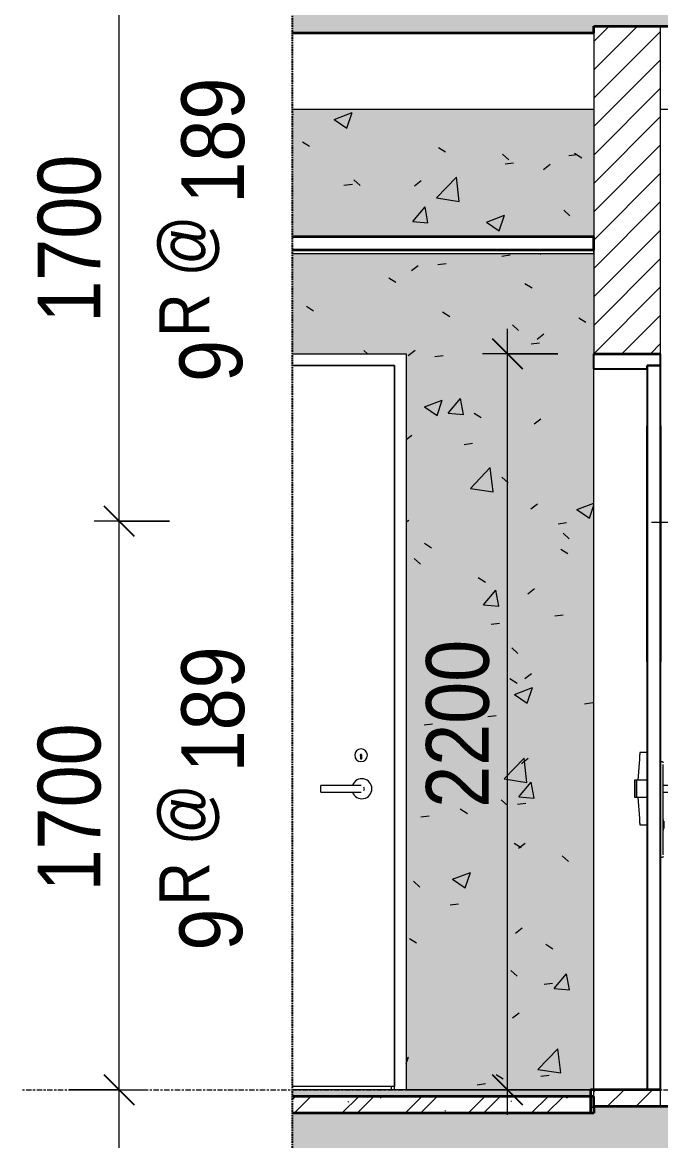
# Model space of a CAD drawing. Header units: millimetres. Extents: x 31919 to 91448, y -42770 to 34550.
# Drawn here: x 76053 to 77960, y 8848 to 12191 of the extents above; entities that cross this region are included whole.
import ezdxf

# ---------------------------------------------------------------- set-up
doc = ezdxf.new("R2010")
doc.units = ezdxf.units.MM
doc.linetypes.add('Centre', pattern=[31.75, 6.35, -4.7625, 15.875, -4.7625])
doc.linetypes.add('Hidden', pattern=[7.14375, 4.7625, -2.38125])
for name, color, linetype, lineweight in [('0-3', 10, 'Continuous', 5), ('A-ANNO-DIMS', 211, 'Continuous', 9), ('A-ANNO-DIMS-75', 211, 'Continuous', 9), ('A-CLNG-1', 7, 'Continuous', 35), ('A-CLNG-FNSH-1', 250, 'Continuous', 18), ('A-CLNG-PATT-1', 13, 'Continuous', 18), ('A-DETL-GENF', 92, 'Continuous', 18), ('A-DETL-GENF-2', 254, 'Continuous', 18), ('A-DETL-GENF-3', 92, 'Hidden', 25), ('A-DETL-MEDM', 33, 'Continuous', 35), ('A-DOOR', 31, 'Continuous', 18), ('A-DOOR-1', 31, 'Continuous', 25), ('A-DOOR-FRAM', 31, 'Continuous', 25), ('A-DOOR-FRAM-1', 31, 'Continuous', 18), ('A-DOOR-IDEN', 31, 'Continuous', 9), ('A-FLOR-FNSH-1', 7, 'Continuous', 35), ('A-FLOR-LEVL-2', 51, 'Centre', 9), ('A-FLOR-PATT-2', 8, 'Continuous', 18), ('A-WALL', 113, 'Continuous', 18), ('A-WALL-2', 7, 'Continuous', 35), ('A-WALL-PATT-1', 111, 'Continuous', 18), ('I-WALL', 2, 'Continuous', 18), ('S-BEAM-3', 250, 'Continuous', 18), ('S-STRS-IDEN-1', 31, 'Continuous', 9)]:
    doc.layers.add(name, color=color, linetype=linetype, lineweight=lineweight)
doc.styles.add('UTM Avo_1', font='', dxfattribs={"width": 0.9, "height": 187.5})
doc.styles.add('UTM Avo_2', font='', dxfattribs={"width": 0.9, "height": 150})
doc.styles.add('UTM Avo_3', font='', dxfattribs={"width": 0.9, "height": 187.5})
doc.styles.get('UTM Avo_1').set_extended_font_data('UTM Avo')
doc.styles.get('UTM Avo_2').set_extended_font_data('UTM Avo')
doc.styles.get('UTM Avo_3').set_extended_font_data('UTM Avo')
doc.dimstyles.new('1_Dim_chi_tiet_2_5_2', dxfattribs={"dimscale": 304.8, "dimtxt": 187.368928, "dimasz": 0.295276, "dimexe": 0.246063, "dimexo": 0.0625, "dimgap": 0.024606, "dimtad": 1, "dimdec": 0, "dimrnd": 5, "dimzin": 0, "dimdsep": 46, "dimtxsty": 'UTM Avo_1', "dimblk1": 'OBLIQUE', "dimblk2": 'OBLIQUE', "dimsah": 1, "dimcen": 0.09, "dimdle": 0.246063, "dimazin": 0, "dimtfac": 1, "dimtdec": 4, "dimtix": 1, "dimtmove": 0, "dimatfit": 3, "dimfxl": 0.492126, "dimfxlon": 1, "dimtvp": 1, "dimtolj": 1, "dimtzin": 0, "dimarcsym": 2})
pattern_1 = [(45, (80851.11, 15225), (-42.4264, 42.4264), [])]
pattern_2 = [(50, (80851.1, 15225), (546.553, -47.817), [57.15, -628.65]), (355, (80851.1, 15225), (-105.728, 573.17), [45.72, -502.92]), (100.451, (80896.66, 15221), (440.828, 525.35), [48.57, -534.27]), (46.184, (80851.1, 15377.4), (813.237, -126.13), [85.725, -942.975]), (96.636, (80918.9, 15366.9), (712.21, 742.28), [72.855, -801.405]), (351.184, (80851.1, 15377.4), (712.215, 742.276), [68.58, -754.38]), (21, (80927.3, 15339.3), (454.843, -306.796), [57.15, -628.65]), (326, (80927.3, 15339.3), (185.406, 552.564), [45.72, -502.92]), (71.451, (80965.2, 15313.73), (640.25, 245.764), [48.57, -534.27]), (37.5, (80851.11, 15225), (9.2664, 253.665), [25.146, -471.678, 25.146, -485.394, -504.825]), (37.5, (80851.11, 15225), (9.2664, 253.665), [-1007.364, 25.146, -479.679]), (7.5, (80851.1, 15225), (200.4594, 300.5414), [25.146, -265.938, 25.146, -460.248, -192.405]), (7.5, (80851.1, 15225), (200.4594, 300.5414), [-776.478, 25.146, -167.259]), (327.5, (80681.19, 15225), (406.773, -17.1864), [25.146, -165.354, 25.146, -569.214, -788.67]), (327.5, (80681.19, 15225), (406.773, -17.1864), [-784.86, 25.146, -763.524]), (317.5, (80605, 15225), (444.388, 76.28), [25.146, -222.504, 25.146, -369.57, -560.07]), (317.5, (80605, 15225), (444.388, 76.28), [-642.366, 25.146, -534.924])]
pattern_3 = [(37.5, (80851.11, 15225), (-2.40047, 73.41204), [2.515, -55.397, 2.515, -62.255, -61.912]), (37.5, (80851.11, 15225), (-2.40047, 73.41204), [-122.682, 2.515, -59.398]), (7.5, (80851.11, 15225), (67.4282, 107.524), [2.515, -28.727, 2.515, -49.682, -20.002]), (7.5, (80851.11, 15225), (67.4282, 107.524), [-83.439, 2.515, -17.488]), (327.5, (80804.25, 15225), (118.6493, 0.21553), [2.515, -16.535, 2.515, -66.065, -89.535]), (327.5, (80804.25, 15225), (118.6493, 0.21553), [-87.63, 2.515, -87.02]), (317.5, (80804.25, 15225), (114.5339, 33.4393), [2.515, -7.01, 2.515, -42.443, -51.435]), (317.5, (80804.25, 15225), (114.5339, 33.4393), [-54.483, 2.515, -48.92])]

# ---------------------------------------------------------------- blocks, each defined once
blk = doc.blocks.new('NCV_TKTC_KET CAU_rvt-6-TKCS_THANG BỘ TB2 - MẶT CẮT')
at = {"layer": 'S-BEAM-3'}
for p, q in [((-40202.6, 11930), (-41102.6, 11930)), ((-38252.6, 11930), (-40002.6, 11930))]:
    blk.add_line(p, q, dxfattribs=at)
blk = doc.blocks.new('FD_01 - FD_01-1200x2200mm-V15-TKCS_THANG BỘ TB2 - MẶT CẮT')
at = {"layer": 'A-DOOR'}
for p, q in [((-40042.6, 10985), (-40044.6, 10985)), ((-40044.6, 10985), (-40044.6, 10280)), ((-40000.6, 10985), (-40002.6, 10985)), ((-40000.6, 10280), (-40000.6, 10985)), ((-40042.6, 10280), (-40044.6, 10280)), ((-40000.6, 10280), (-40002.6, 10280)), ((-40042.6, 10008), (-40064.6, 10008)), ((-40066.1, 9988.9), (-40071.1, 9925.4)), ((-39996.6, 9980), (-40002.6, 9980)), ((-39994.6, 9702.5), (-39994.6, 9972.5)), ((-40080.7, 9925.4), (-40080.7, 9874.6)), ((-40074.3, 9925.4), (-40080.7, 9925.4)), ((-40074.3, 9874.6), (-40074.3, 9925.4)), ((-40074.3, 9925.4), (-40074.3, 9874.6)), ((-40042.6, 9925.4), (-40074.3, 9925.4)), ((-40042.6, 9874.6), (-40042.6, 9925.4)), ((-39967.6, 9910), (-39994.5, 9910)), ((-39994.5, 9909.7), (-39994.5, 9910)), ((-39967.6, 9910), (-39967.6, 9917.5)), ((-39957.5, 9917.5), (-39967.6, 9917.5)), ((-39967.6, 9900), (-39967.6, 9910)), ((-39967.6, 9890), (-39967.6, 9900)), ((-39957.5, 9917.5), (-39957.5, 9910)), ((-39957.5, 9910), (-39957.5, 9900)), ((-39957.5, 9900), (-39957.5, 9890)), ((-40080.7, 9874.6), (-40074.3, 9874.6)), ((-40074.3, 9874.6), (-40042.6, 9874.6)), ((-40071.1, 9874.6), (-40066.1, 9811.1)), ((-39994.5, 9890), (-39994.5, 9890.3)), ((-39994.5, 9890), (-39967.6, 9890)), ((-39967.6, 9882.5), (-39967.6, 9890)), ((-39957.5, 9882.5), (-39967.6, 9882.5)), ((-39957.5, 9890), (-39957.5, 9882.5)), ((-39992.6, 9806), (-39994.6, 9806)), ((-39992.6, 9795.1), (-39994.6, 9795.1)), ((-39992.6, 9803.2), (-39992.6, 9795.1)), ((-39992.6, 9803), (-39992.6, 9803)), ((-39992.6, 9803), (-39992.6, 9797)), ((-39992.6, 9797), (-39992.6, 9797)), ((-39992.6, 9795.1), (-39992.6, 9796.2)), ((-39992.6, 9795.1), (-39992.6, 9781.3)), ((-40064.6, 9792.1), (-40042.6, 9792.1)), ((-39994.6, 9777.7), (-39992.6, 9777.7)), ((-39992.6, 9781.3), (-39992.6, 9781.3)), ((-40002.6, 9695), (-39996.6, 9695))]:
    blk.add_line(p, q, dxfattribs=at)
at = {"layer": 'A-DOOR', "flags": 128}
for points in [[(-40064.6, 10008), (-40064.7, 10007.5), (-40064.8, 10006.1), (-40065, 10003.8), (-40065.2, 10000.8), (-40065.5, 9997.2), (-40065.8, 9993.1), (-40066.1, 9988.9)], [(-39996.6, 9980), (-39996.5, 9980), (-39996.4, 9980), (-39996.3, 9980), (-39996.2, 9980), (-39996.2, 9980), (-39996.1, 9979.9), (-39996, 9979.9), (-39995.9, 9979.9), (-39995.9, 9979.9), (-39995.8, 9979.8), (-39995.7, 9979.8), (-39995.6, 9979.8)], [(-39995.5, 9979.7), (-39995.4, 9979.7), (-39995.4, 9979.6), (-39995.3, 9979.6), (-39995.2, 9979.5), (-39995.2, 9979.4), (-39995.1, 9979.4), (-39995.1, 9979.3), (-39995, 9979.3), (-39995, 9979.2), (-39994.9, 9979.1), (-39994.9, 9979.1), (-39994.8, 9979), (-39994.8, 9978.9), (-39994.8, 9978.9), (-39994.7, 9978.8), (-39994.7, 9978.7), (-39994.7, 9978.6), (-39994.6, 9978.6), (-39994.6, 9978.5), (-39994.6, 9978.4), (-39994.6, 9978.3), (-39994.6, 9978.3), (-39994.6, 9978.2), (-39994.6, 9978.1), (-39994.6, 9978), (-39994.6, 9978)], [(-40066.1, 9811.1), (-40065.8, 9806.9), (-40065.5, 9802.8), (-40065.2, 9799.2), (-40065, 9796.2), (-40064.8, 9793.9), (-40064.7, 9792.5), (-40064.6, 9792.1)], [(-39995.6, 9695.2), (-39995.7, 9695.2), (-39995.8, 9695.2), (-39995.8, 9695.1), (-39995.9, 9695.1), (-39996, 9695.1), (-39996.1, 9695.1), (-39996.1, 9695), (-39996.2, 9695), (-39996.3, 9695), (-39996.4, 9695), (-39996.5, 9695), (-39996.5, 9695), (-39996.6, 9695)], [(-39994.6, 9697), (-39994.6, 9696.9), (-39994.6, 9696.8), (-39994.6, 9696.8), (-39994.6, 9696.7), (-39994.6, 9696.6), (-39994.6, 9696.5), (-39994.6, 9696.4), (-39994.7, 9696.4), (-39994.7, 9696.3), (-39994.7, 9696.2), (-39994.8, 9696.1), (-39994.8, 9696.1), (-39994.8, 9696), (-39994.9, 9695.9), (-39994.9, 9695.9), (-39995, 9695.8), (-39995, 9695.7), (-39995.1, 9695.7), (-39995.1, 9695.6), (-39995.2, 9695.6), (-39995.2, 9695.5), (-39995.3, 9695.5), (-39995.4, 9695.4), (-39995.4, 9695.4), (-39995.5, 9695.3)]]:
    blk.add_lwpolyline(points, dxfattribs=at)
at = {"layer": 'A-DOOR-1'}
for p, q in [((-40002.6, 11165), (-40042.6, 11165)), ((-40042.6, 11165), (-40042.6, 9000)), ((-40002.6, 9000), (-40002.6, 11165)), ((-40042.6, 9000), (-40002.6, 9000))]:
    blk.add_line(p, q, dxfattribs=at)
at = {"layer": 'A-DOOR-FRAM'}
for p, q in [((-40002.6, 11200), (-40202.6, 11200)), ((-40202.6, 11200), (-40202.6, 11155)), ((-40002.6, 11165), (-40002.6, 11200)), ((-40202.6, 11155), (-40042.6, 11155)), ((-40042.6, 11155), (-40042.6, 11165)), ((-40042.6, 11165), (-40002.6, 11165))]:
    blk.add_line(p, q, dxfattribs=at)
at = {"layer": 'A-DOOR-FRAM-1'}
blk.add_line((-40202.6, 11155), (-40202.6, 9000), dxfattribs=at)
blk = doc.blocks.new('FD_02 - FD_03 - FD_03-KY THUAT-900x2200mm-801878-TKCS_THANG BỘ TB2 - MẶT CẮT')
at = {"layer": 'A-DOOR'}
for p, q in [((-40797.6, 11165), (-41102.6, 11165)), ((-40797.6, 11165), (-40797.6, 9010)), ((-40898.6, 9988.3), (-40898.6, 9997.7)), ((-40896.6, 9997.7), (-40896.6, 9988.3)), ((-40896.6, 9988.3), (-40898.6, 9988.3)), ((-40912.6, 9910), (-41017.6, 9910)), ((-41017.6, 9900), (-41017.6, 9910)), ((-41017.6, 9890), (-41017.6, 9900)), ((-41017.6, 9890), (-40912.6, 9890)), ((-40797.6, 9010), (-41102.6, 9010))]:
    blk.add_line(p, q, dxfattribs=at)
at = {"layer": 'A-DOOR', "flags": 128}
for points in [[(-40897.6, 9910), (-40897.6, 9910), (-40897.7, 9910), (-40897.7, 9910), (-40897.8, 9910), (-40897.9, 9910), (-40898.1, 9910), (-40898.2, 9910), (-40898.4, 9910), (-40898.6, 9910), (-40898.8, 9910), (-40899.1, 9910), (-40899.3, 9910), (-40899.6, 9910), (-40899.9, 9910), (-40900.3, 9910), (-40900.6, 9910), (-40901, 9910), (-40901.4, 9910), (-40901.8, 9910), (-40902.2, 9910), (-40902.6, 9910), (-40903.1, 9910), (-40903.5, 9910), (-40904, 9910), (-40904.5, 9910), (-40905, 9910), (-40905.6, 9910), (-40906.1, 9910), (-40906.6, 9910), (-40907.2, 9910), (-40907.8, 9910), (-40908.3, 9910), (-40908.9, 9910), (-40909.5, 9910), (-40910.1, 9910), (-40910.7, 9910), (-40911.3, 9910), (-40911.9, 9910), (-40912.5, 9910), (-40912.6, 9910)], [(-40912.6, 9890), (-40912, 9890), (-40911.4, 9890), (-40910.8, 9890), (-40910.2, 9890), (-40909.7, 9890), (-40909.1, 9890), (-40908.5, 9890), (-40907.9, 9890), (-40907.4, 9890), (-40906.8, 9890), (-40906.2, 9890), (-40905.7, 9890), (-40905.2, 9890), (-40904.7, 9890), (-40904.2, 9890), (-40903.7, 9890), (-40903.2, 9890), (-40902.7, 9890), (-40902.3, 9890), (-40901.9, 9890), (-40901.5, 9890), (-40901.1, 9890), (-40900.7, 9890), (-40900.3, 9890), (-40900, 9890), (-40899.7, 9890), (-40899.4, 9890), (-40899.1, 9890), (-40898.9, 9890), (-40898.7, 9890), (-40898.4, 9890), (-40898.3, 9890), (-40898.1, 9890), (-40898, 9890), (-40897.9, 9890), (-40897.8, 9890), (-40897.7, 9890), (-40897.7, 9890), (-40897.6, 9890)]]:
    blk.add_lwpolyline(points, dxfattribs=at)
at = {"layer": 'A-DOOR'}
for centre, radius, start, end in [((-40897.6, 10000), 19, 0, 180), ((-40897.6, 10000), 19, 180, 0), ((-40897.6, 10000), 2.5, 293.4206, 247.0082), ((-40895.1, 9900), 30, 0, 158.6579), ((-40895.1, 9900), 30, 199.5633, 0), ((-40897.6, 9900), 10, 0, 30), ((-40897.6, 9900), 10, 330, 0)]:
    blk.add_arc(centre, radius, start, end, dxfattribs=at)
at = {"layer": 'A-DOOR-FRAM-1'}
for p, q in [((-41102.6, 11165), (-40797.6, 11165)), ((-40797.6, 9000), (-40797.6, 11165)), ((-40807.6, 9010), (-40807.6, 9000))]:
    blk.add_line(p, q, dxfattribs=at)
blk = doc.blocks.new('BORDER VIEW - BORDER VIEW-3758627-TKCS_THANG BỘ TB2 - MẶT CẮT')
at = {"layer": 'A-DETL-GENF-3'}
blk.add_line((-41102.6, -2703), (-41102.6, 33900.8), dxfattribs=at)
blk = doc.blocks.new('DIMBLOCK146-TKCS_THANG BỘ TB2 - MẶT CẮT')
at = {"layer": 'A-ANNO-DIMS-75', "lineweight": 25}
for p, q in [((76342.3, 9000), (76297.3, 9045)), ((76342.3, 9000), (76387.3, 8955)), ((76342.3, 7300), (76297.3, 7345)), ((76342.3, 7300), (76387.3, 7255))]:
    blk.add_line(p, q, dxfattribs=at)
at = {"layer": 'A-ANNO-DIMS-75'}
for p, q in [((76192.3, 9000), (76417.3, 9000)), ((76342.3, 9000), (76192.3, 9000)), ((76342.3, 7300), (76342.3, 9000)), ((76492.3, 7300), (76267.3, 7300)), ((76342.3, 7300), (76492.3, 7300))]:
    blk.add_line(p, q, dxfattribs=at)
at = {"layer": 'A-ANNO-DIMS-75', "color": 0, "insert": (76098.7, 7893.2), "char_height": 187.5, "width": 616.236, "attachment_point": 1, "rotation": 90, "line_spacing_factor": 1.110334, "style": 'UTM Avo_1'}
blk.add_mtext('1700', dxfattribs=at)
blk = doc.blocks.new('_Oblique')
at = {"color": 0, "linetype": 'ByBlock', "lineweight": -2}
blk.add_line((-0.5, -0.5), (0.5, 0.5), dxfattribs=at)
blk = doc.blocks.new('DIMBLOCK147-TKCS_THANG BỘ TB2 - MẶT CẮT')
at = {"layer": 'A-ANNO-DIMS-75', "lineweight": 25}
for p, q in [((76342.3, 10700), (76297.3, 10745)), ((76342.3, 10700), (76387.3, 10655)), ((76342.3, 9000), (76297.3, 9045)), ((76342.3, 9000), (76387.3, 8955))]:
    blk.add_line(p, q, dxfattribs=at)
at = {"layer": 'A-ANNO-DIMS-75'}
for p, q in [((76492.3, 10700), (76267.3, 10700)), ((76342.3, 9000), (76342.3, 10700)), ((76342.3, 10700), (76492.3, 10700)), ((76192.3, 9000), (76417.3, 9000)), ((76342.3, 9000), (76192.3, 9000))]:
    blk.add_line(p, q, dxfattribs=at)
at = {"layer": 'A-ANNO-DIMS-75', "color": 0, "insert": (76098.7, 9593.2), "char_height": 187.5, "width": 616.236, "attachment_point": 1, "rotation": 90, "line_spacing_factor": 1.110334, "style": 'UTM Avo_1'}
blk.add_mtext('1700', dxfattribs=at)
blk = doc.blocks.new('DIMBLOCK148-TKCS_THANG BỘ TB2 - MẶT CẮT')
at = {"layer": 'A-ANNO-DIMS-75', "lineweight": 25}
for p, q in [((76342.3, 12400), (76297.3, 12445)), ((76342.3, 12400), (76387.3, 12355)), ((76342.3, 10700), (76297.3, 10745)), ((76342.3, 10700), (76387.3, 10655))]:
    blk.add_line(p, q, dxfattribs=at)
at = {"layer": 'A-ANNO-DIMS-75'}
for p, q in [((76192.3, 12400), (76417.3, 12400)), ((76342.3, 12400), (76192.3, 12400)), ((76342.3, 10700), (76342.3, 12400)), ((76492.3, 10700), (76267.3, 10700)), ((76342.3, 10700), (76492.3, 10700))]:
    blk.add_line(p, q, dxfattribs=at)
at = {"layer": 'A-ANNO-DIMS-75', "color": 0, "insert": (76098.7, 11293.2), "char_height": 187.5, "width": 616.236, "attachment_point": 1, "rotation": 90, "line_spacing_factor": 1.110334, "style": 'UTM Avo_1'}
blk.add_mtext('1700', dxfattribs=at)
blk = doc.blocks.new('M_Stair Run Tag - Standard-143073-TKCS_THANG BỘ TB2 - MẶT CẮT')
at = {"layer": 'S-STRS-IDEN-1', "insert": (-41500.5, -1451.7), "char_height": 150, "width": 705.375, "attachment_point": 2, "rotation": 90, "line_spacing_factor": 1.107334, "style": 'UTM Avo_2'}
blk.add_mtext('\\pt857.25,1714.5,2571.75,3429,4286.25,5143.5,6000.75,6858,7715.25,8572.5,9429.75,10287,11144.25,12001.5,12858.75,13716,14573.25,15430.5,16287.75,17145,18002.25,18859.5,19716.75,20574,21431.25,22288.5,23145.75,24003,24860.25,25717.5,26574.75,27432;R @', dxfattribs=at)
blk = doc.blocks.new('DIMBLOCK174-TKCS_THANG BỘ TB2 - MẶT CẮT')
at = {"layer": 'A-ANNO-DIMS-75'}
for p, q in [((77502.6, 8925), (77502.6, 11275)), ((77652.6, 11200), (77427.6, 11200)), ((77502.6, 11200), (77652.6, 11200)), ((77352.6, 9000), (77577.6, 9000)), ((77502.6, 9000), (77352.6, 9000))]:
    blk.add_line(p, q, dxfattribs=at)
at = {"layer": 'A-ANNO-DIMS-75', "lineweight": 25}
for p, q in [((77502.6, 11200), (77457.6, 11245)), ((77502.6, 11200), (77547.6, 11155)), ((77502.6, 9000), (77457.6, 9045)), ((77502.6, 9000), (77547.6, 8955))]:
    blk.add_line(p, q, dxfattribs=at)
at = {"layer": 'A-ANNO-DIMS-75', "color": 0, "insert": (77259, 9843.2), "char_height": 187.5, "width": 616.236, "attachment_point": 1, "rotation": 90, "line_spacing_factor": 1.110334, "style": 'UTM Avo_1'}
blk.add_mtext('2200', dxfattribs=at)

msp = doc.modelspace()

# ---------------------------------------------------------------- hatches: boundary and pattern name
at = {"layer": 'A-CLNG-PATT-1'}
h = msp.add_hatch(dxfattribs=at)
h.set_pattern_fill('FP_10', color=256, style=0, pattern_type=2)
h.set_pattern_definition([(0, (80851.11, 15225), (609.6, 152.4), [25.146, -432.054, 25.146, -432.054, -2438.4]), (0, (80851.11, 15225), (609.6, 152.4), [-914.4, 25.146, -889.254, 25.146, -432.054, -1066.8]), (0, (80851.11, 15225), (609.6, 152.4), [-2286, 25.146, -279.654, 25.146, -736.854]), (120, (81079.71, 15301.2), (-436.7823, 451.729), [25.146, -432.054, 25.146, -432.054, -2438.4]), (120, (81079.71, 15301.2), (-436.7823, 451.729), [-914.4, 25.146, -889.254, 25.146, -432.054, -1066.8]), (120, (81079.71, 15301.2), (-436.7823, 451.729), [-2286, 25.146, -279.654, 25.146, -736.854]), (240, (81155.91, 15606), (-172.8177, -604.129), [25.146, -432.054, 25.146, -432.054, -2438.4]), (240, (81155.91, 15606), (-172.8177, -604.129), [-914.4, 25.146, -889.254, 25.146, -432.054, -1066.8]), (240, (81155.91, 15606), (-172.8177, -604.129), [-2286, 25.146, -279.654, 25.146, -736.854])])
h.paths.add_polyline_path([(77760, 11500), (77760, 11510), (76859.9, 11510), (76859.9, 11500), (77684.6, 11500)])
at = {"layer": 'A-DETL-GENF-2'}
h = msp.add_hatch(dxfattribs=at)
h.set_pattern_fill('FP_7', color=256, style=0, pattern_type=2)
h.set_pattern_definition([(50, (80851.1, 15225), (546.553, -47.817), [57.15, -628.65]), (355, (80851.1, 15225), (-105.728, 573.17), [45.72, -502.92]), (100.451, (80896.66, 15221), (440.828, 525.35), [48.57, -534.27]), (46.184, (80851.1, 15377.4), (813.237, -126.128), [85.725, -942.975]), (96.636, (80918.9, 15366.9), (712.207, 742.283), [72.855, -801.405]), (351.184, (80851.1, 15377.4), (712.215, 742.276), [68.58, -754.38]), (21, (80927.3, 15339.3), (454.843, -306.796), [57.15, -628.65]), (326, (80927.3, 15339.3), (185.406, 552.564), [45.72, -502.92]), (71.451, (80965.2, 15313.73), (640.251, 245.764), [48.57, -534.27]), (37.5, (80851.11, 15225), (9.2664, 253.665), [5.029, -491.795, 5.029, -505.511, -504.825]), (37.5, (80851.11, 15225), (9.2664, 253.665), [-1007.364, 5.029, -499.796]), (7.5, (80851.1, 15225), (200.4594, 300.5414), [5.029, -286.055, 5.029, -480.365, -192.405]), (7.5, (80851.1, 15225), (200.4594, 300.5414), [-776.478, 5.029, -187.376]), (327.5, (80681.19, 15225), (406.7728, -17.1864), [5.029, -185.471, 5.029, -589.331, -788.67]), (327.5, (80681.19, 15225), (406.7728, -17.1864), [-784.86, 5.029, -783.641]), (317.5, (80605, 15225), (444.388, 76.28), [5.029, -242.621, 5.029, -389.687, -560.07]), (317.5, (80605, 15225), (444.388, 76.28), [-642.366, 5.029, -555.041]), (45, (80851.1, 15225), (-188.5854, 188.5854), []), (45, (80851.1, 15510.75), (-188.5854, 188.5854), [])])
h.paths.add_polyline_path([(84309.8, -2350), (84309.8, -2050), (76859.9, -2050), (76859.9, -2350), (83281.4, -2350)])
h.paths.add_polyline_path([(84309.9, 50), (84309.9, 650), (82509.9, 650), (82509.9, 480), (84009.9, 480), (84009.9, 50)])
h.paths.add_polyline_path([(79309.7, 1530), (79309.7, 2130), (79009.7, 2130), (79009.7, 1530)])
h.paths.add_polyline_path([(84009.8, 3300), (84309.8, 3300), (84309.8, 3900), (84009.8, 3900)])
h.paths.add_polyline_path([(80009.8, 4950), (80009.8, 5380), (80429.9, 5380), (80429.9, 5550), (77759.9, 5550), (77759.9, 5530), (76859.9, 5530), (76859.9, 5360), (77759.9, 5360), (77759.9, 5380), (79709.8, 5380), (79709.8, 4950), (79923.3, 4950)])
h.paths.add_polyline_path([(84309.8, 6700), (84309.8, 7300), (84009.8, 7300), (84009.8, 6700)])
h.paths.add_polyline_path([(80009.8, 8350), (80009.8, 8780), (80429.9, 8780), (80429.9, 8950), (77759.9, 8950), (77759.9, 8930), (76859.9, 8930), (76859.9, 8760), (77759.9, 8760), (77759.9, 8780), (79709.8, 8780), (79709.8, 8350), (79923.3, 8350)])
h.paths.add_polyline_path([(84309.8, 10100), (84309.8, 10700), (84009.8, 10700), (84009.8, 10100)])
h.paths.add_polyline_path([(80009.8, 11750), (80009.8, 12180), (80429.9, 12180), (80429.9, 12350), (77759.9, 12350), (77759.9, 12330), (76859.9, 12330), (76859.9, 12160), (77759.9, 12160), (77759.9, 12180), (79709.8, 12180), (79709.8, 11750), (79923.3, 11750)])
h.paths.add_polyline_path([(84009.8, 13500), (84309.8, 13500), (84309.8, 14100), (84009.8, 14100)])
h.paths.add_polyline_path([(79923.3, 15150), (80009.8, 15150), (80009.8, 15580), (80429.9, 15580), (80429.9, 15750), (77759.9, 15750), (77759.9, 15730), (76859.9, 15730), (76859.9, 15560), (77759.9, 15560), (77759.9, 15580), (79709.8, 15580), (79709.8, 15150)])
h.paths.add_polyline_path([(84309.8, 16900), (84309.8, 17500), (84009.8, 17500), (84009.8, 16900)])
h.paths.add_polyline_path([(79709.8, 18550), (80009.8, 18550), (80009.8, 18980), (80429.9, 18980), (80429.9, 19150), (77759.9, 19150), (77759.9, 19130), (76859.9, 19130), (76859.9, 18960), (77759.9, 18960), (77759.9, 18980), (79709.8, 18980), (79709.8, 18719.8)])
h.paths.add_polyline_path([(84009.8, 20300), (84309.8, 20300), (84309.8, 20900), (84009.8, 20900)])
h.paths.add_polyline_path([(80009.8, 21950), (80009.8, 22380), (80429.9, 22380), (80429.9, 22550), (77759.9, 22550), (77759.9, 22530), (76859.9, 22530), (76859.9, 22360), (77759.9, 22360), (77759.9, 22380), (79709.8, 22380), (79709.8, 21950)])
h.paths.add_polyline_path([(84009.8, 23700), (84309.8, 23700), (84309.8, 24300), (84009.8, 24300)])
h.paths.add_polyline_path([(79709.8, 25350), (80009.8, 25350), (80009.8, 25780), (80429.9, 25780), (80429.9, 25950), (77759.9, 25950), (77759.9, 25930), (76859.9, 25930), (76859.9, 25760), (77759.9, 25760), (77759.9, 25780), (79709.8, 25780)])
h.paths.add_polyline_path([(84309.8, 27020), (84309.8, 27620), (84009.8, 27620), (84009.8, 27020)])
h.paths.add_polyline_path([(79709.8, 28950), (80009.8, 28950), (80009.8, 29550), (77759.9, 29550), (77759.9, 29500), (76859.9, 29500), (76859.9, 29350), (77759.9, 29350), (77759.9, 29150), (77959.9, 29150), (77959.9, 29350), (79709.8, 29350)])
h.paths.add_polyline_path([(84309.8, 29350), (84309.8, 29650), (84109.8, 29650), (84109.8, 29350)])
h.paths.add_polyline_path([(84311.8, 32800), (84311.8, 33200), (76959.9, 33200), (76959.9, 33000), (77759.9, 33000), (77759.9, 32800), (77959.9, 32800), (77959.9, 33000), (79509.9, 33000), (79509.9, 32800), (79709.9, 32800), (79709.9, 33000), (84109.9, 33000), (84109.9, 32800)])
at = {"layer": 'A-FLOR-PATT-2'}
h = msp.add_hatch(dxfattribs=at)
h.set_pattern_fill('FP_8', color=256, style=0, pattern_type=2)
h.set_pattern_definition([(50, (80851.1, 15225), (273.276, -23.909), [28.575, -314.325]), (355, (80851.1, 15225), (-52.865, 286.585), [22.86, -251.46]), (100.451, (80873.88, 15223), (220.414, 262.675), [24.285, -267.135]), (46.184, (80851.1, 15301.2), (406.619, -63.065), [42.862, -471.487]), (96.636, (80885, 15295.94), (356.104, 371.141), [36.428, -400.703]), (351.184, (80851.1, 15301.2), (356.107, 371.138), [34.29, -377.19]), (21, (80889.2, 15282.15), (227.421, -153.398), [28.575, -314.325]), (326, (80889.2, 15282.15), (92.703, 276.282), [22.86, -251.46]), (71.451, (80908.16, 15269.37), (320.125, 122.882), [24.285, -267.135]), (37.5, (80851.11, 15225), (4.6325, 126.8326), [2.515, -245.897, 2.515, -252.755, -252.412]), (37.5, (80851.11, 15225), (4.6325, 126.8326), [-503.682, 2.515, -249.898]), (7.5, (80851.11, 15225), (100.2292, 150.271), [2.515, -143.027, 2.515, -240.182, -96.202]), (7.5, (80851.11, 15225), (100.2292, 150.271), [-388.239, 2.515, -93.688]), (327.5, (80766.15, 15225), (203.3868, -8.5935), [2.515, -92.735, 2.515, -294.665, -394.335]), (327.5, (80766.15, 15225), (203.3868, -8.5935), [-392.43, 2.515, -391.82]), (317.5, (80728.05, 15225), (222.1944, 38.14), [2.515, -121.31, 2.515, -194.843, -280.035]), (317.5, (80728.05, 15225), (222.1944, 38.14), [-321.183, 2.515, -277.52]), (45, (80851.11, 15225), (-94.2927, 94.2927), []), (45, (80851.11, 15367.88), (-94.2927, 94.2927), [])])
h.paths.add_polyline_path([(77684.6, 8930), (77759.9, 8930), (77759.9, 8980), (76859.9, 8980), (76859.9, 8930)])
at = {"layer": 'A-WALL-PATT-1'}
h = msp.add_hatch(dxfattribs=at)
h.set_pattern_fill('FP_11', color=256, style=0, pattern_type=2)
h.set_pattern_definition(pattern_2)
h.paths.add_polyline_path([(77759.9, 9000), (77759.9, 11500), (76859.9, 11500), (76859.9, 11200), (77199.8, 11200), (77199.8, 9000), (77749.9, 9000)])
h.paths.add_polyline_path([(77759.9, 11550), (77759.9, 11930), (76859.9, 11930), (76859.9, 11550), (77684.6, 11550)])
h.paths.add_polyline_path([(77684.6, 12380), (77759.9, 12380), (77759.9, 12400), (76859.9, 12400), (76859.9, 12380)])
h = msp.add_hatch(dxfattribs=at)
h.set_pattern_fill('FP_12', color=256, style=0, pattern_type=2)
h.set_pattern_definition(pattern_3)
h.paths.add_polyline_path([(77759.9, 9000), (77759.9, 11500), (76859.9, 11500), (76859.9, 11200), (77199.8, 11200), (77199.8, 9000), (77749.9, 9000)])
h.paths.add_polyline_path([(77759.9, 11550), (77759.9, 11930), (76859.9, 11930), (76859.9, 11550), (77684.6, 11550)])
h.paths.add_polyline_path([(77684.6, 12380), (77759.9, 12380), (77759.9, 12400), (76859.9, 12400), (76859.9, 12380)])
h = msp.add_hatch(dxfattribs=at)
h.set_pattern_fill('FP_6', color=256, style=0, pattern_type=2)
h.set_pattern_definition(pattern_1)
h.paths.add_polyline_path([(77959.9, 11200), (77959.9, 12180), (77759.9, 12180), (77759.9, 11200)])
h.paths.add_polyline_path([(77759.9, 12350), (77959.9, 12350), (77959.9, 12400), (77759.9, 12400)])
h = msp.add_hatch(dxfattribs=at)
h.set_pattern_fill('FP_11', color=256, style=0, pattern_type=2)
h.set_pattern_definition(pattern_2)
h.paths.add_polyline_path([(77749.9, 5600), (77749.9, 8100), (76859.9, 8100), (76859.9, 7800), (77199.8, 7800), (77199.8, 5600), (77684.6, 5600)])
h.paths.add_polyline_path([(77363.1, 8150), (77749.9, 8150), (77749.9, 8530), (76859.9, 8530), (76859.9, 8150), (77360.2, 8150)])
h.paths.add_polyline_path([(77684.6, 8980), (77749.9, 8980), (77749.9, 9000), (76859.9, 9000), (76859.9, 8980)])
h = msp.add_hatch(dxfattribs=at)
h.set_pattern_fill('FP_12', color=256, style=0, pattern_type=2)
h.set_pattern_definition(pattern_3)
h.paths.add_polyline_path([(77749.9, 5600), (77749.9, 8100), (76859.9, 8100), (76859.9, 7800), (77199.8, 7800), (77199.8, 5600), (77684.6, 5600)])
h.paths.add_polyline_path([(77363.1, 8150), (77749.9, 8150), (77749.9, 8530), (76859.9, 8530), (76859.9, 8150), (77360.2, 8150)])
h.paths.add_polyline_path([(77684.6, 8980), (77749.9, 8980), (77749.9, 9000), (76859.9, 9000), (76859.9, 8980)])
h = msp.add_hatch(dxfattribs=at)
h.set_pattern_fill('FP_13', color=256, style=0, pattern_type=2)
h.set_pattern_definition([(45, (80851.11, 15225), (-39.77476, 39.77476), [])])
h.paths.add_polyline_path([(77759.9, 7800), (77759.9, 8760), (77749.9, 8760), (77749.9, 7800)])
h.paths.add_polyline_path([(77759.9, 8930), (77759.9, 9000), (77749.9, 9000), (77749.9, 8930)])
h = msp.add_hatch(dxfattribs=at)
h.set_pattern_fill('FP_6', color=256, style=0, pattern_type=2)
h.set_pattern_definition(pattern_1)
h.paths.add_polyline_path([(77959.9, 7800), (77959.9, 8780), (77759.9, 8780), (77759.9, 7800)])
h.paths.add_polyline_path([(77759.9, 8950), (77959.9, 8950), (77959.9, 9000), (77759.9, 9000)])

# ---------------------------------------------------------------- linework, layer by layer
at = {"layer": 'A-CLNG-1'}
for p, q in [((77760, 11550), (76859.9, 11550)), ((77760, 11510), (77760, 11550)), ((77760, 11510), (76859.9, 11510))]:
    msp.add_line(p, q, dxfattribs=at)
at = {"layer": 'A-CLNG-FNSH-1'}
for p, q in [((76859.9, 11500), (77760, 11500)), ((77760, 11500), (77760, 11510))]:
    msp.add_line(p, q, dxfattribs=at)
at = {"layer": 'A-DETL-MEDM'}
for p, q in [((77759.9, 12160), (77759.9, 12180)), ((77759.9, 12180), (79709.8, 12180)), ((76859.9, 12160), (77759.9, 12160)), ((77759.9, 8930), (76859.9, 8930)), ((80429.9, 8950), (77759.9, 8950)), ((77759.9, 8950), (77759.9, 8930))]:
    msp.add_line(p, q, dxfattribs=at)
at = {"layer": 'A-DOOR-IDEN'}
msp.add_line((77933, 10696.5), (78088.2, 10696.5), dxfattribs=at)
at = {"layer": 'A-FLOR-FNSH-1'}
for p, q in [((77759.9, 8980), (76859.9, 8980)), ((77759.9, 8950), (77759.9, 8980))]:
    msp.add_line(p, q, dxfattribs=at)
at = {"layer": 'A-FLOR-LEVL-2'}
msp.add_line((76052.8, 9000), (87438.4, 9000), dxfattribs=at)
at = {"layer": 'A-WALL'}
for p, q in [((77959.9, 11200), (77959.9, 12180)), ((77759.9, 12160), (77759.9, 11200)), ((77759.9, 8980), (77759.9, 9000)), ((77959.9, 8950), (77959.9, 9000))]:
    msp.add_line(p, q, dxfattribs=at)
at = {"layer": 'A-WALL-2'}
for p, q in [((77759.9, 11200), (77959.9, 11200)), ((77749.9, 9000), (77749.9, 8930)), ((77759.9, 9000), (77749.9, 9000)), ((77959.9, 9000), (77759.9, 9000))]:
    msp.add_line(p, q, dxfattribs=at)
at = {"layer": 'I-WALL'}
for p, q in [((76859.9, 11200), (77199.8, 11200)), ((77199.8, 11200), (77199.8, 9000)), ((77749.9, 9000), (76859.9, 9000)), ((77199.8, 9000), (77749.9, 9000))]:
    msp.add_line(p, q, dxfattribs=at)

# ---------------------------------------------------------------- block references
at = {"layer": '0-3'}
msp.add_blockref('NCV_TKTC_KET CAU_rvt-6-TKCS_THANG BỘ TB2 - MẶT CẮT', (117962.4, 0), dxfattribs=at)
at = {"layer": 'A-DETL-GENF'}
msp.add_blockref('BORDER VIEW - BORDER VIEW-3758627-TKCS_THANG BỘ TB2 - MẶT CẮT', (117962.4, 0), dxfattribs=at)
at = {"layer": 'A-DOOR'}
for name in ['FD_01 - FD_01-1200x2200mm-V15-TKCS_THANG BỘ TB2 - MẶT CẮT', 'FD_02 - FD_03 - FD_03-KY THUAT-900x2200mm-801878-TKCS_THANG BỘ TB2 - MẶT CẮT']:
    msp.add_blockref(name, (117962.4, 0), dxfattribs=at)
at = {"layer": 'S-STRS-IDEN-1'}
for p in [(117962.4, 12884.1), (117962.4, 11184.1)]:
    msp.add_blockref('M_Stair Run Tag - Standard-143073-TKCS_THANG BỘ TB2 - MẶT CẮT', p, dxfattribs=at)

# ---------------------------------------------------------------- texts
at = {"layer": 'S-STRS-IDEN-1', "char_height": 187.5, "rotation": 90, "line_spacing_factor": 1.107334, "style": 'UTM Avo_3'}
for s, insert, width, attachment_point in [('\\pt857.25,1714.5,2571.75,3429,4286.25,5143.5,6000.75,6858,7715.25,8572.5,9429.75,10287,11144.25,12001.5,12858.75,13716,14573.25,15430.5,16287.75,17145,18002.25,18859.5,19716.75,20574,21431.25,22288.5,23145.75,24003,24860.25,25717.5,26574.75,27432;189', (76623, 11649.1), 379.35, 4), ('\\pt857.25,1714.5,2571.75,3429,4286.25,5143.5,6000.75,6858,7715.25,8572.5,9429.75,10287,11144.25,12001.5,12858.75,13716,14573.25,15430.5,16287.75,17145,18002.25,18859.5,19716.75,20574,21431.25,22288.5,23145.75,24003,24860.25,25717.5,26574.75,27432;9', (76617.2, 11241.6), 124.875, 6), ('\\pt857.25,1714.5,2571.75,3429,4286.25,5143.5,6000.75,6858,7715.25,8572.5,9429.75,10287,11144.25,12001.5,12858.75,13716,14573.25,15430.5,16287.75,17145,18002.25,18859.5,19716.75,20574,21431.25,22288.5,23145.75,24003,24860.25,25717.5,26574.75,27432;189', (76623, 9949.1), 379.35, 4), ('\\pt857.25,1714.5,2571.75,3429,4286.25,5143.5,6000.75,6858,7715.25,8572.5,9429.75,10287,11144.25,12001.5,12858.75,13716,14573.25,15430.5,16287.75,17145,18002.25,18859.5,19716.75,20574,21431.25,22288.5,23145.75,24003,24860.25,25717.5,26574.75,27432;9', (76617.2, 9541.6), 124.875, 6)]:
    msp.add_mtext(s, dxfattribs=dict(at, insert=insert, width=width, attachment_point=attachment_point))

# ---------------------------------------------------------------- dimensions: what is measured, and where the dimension line sits
at = {"layer": 'A-ANNO-DIMS'}
for base, p1, p2, override, picture, middle in [((76342.3, 12400), (76492.3, 10700), (76192.3, 12400), {"dimpost": '<>', "dimfxl": 1726.26765}, 'DIMBLOCK148-TKCS_THANG BỘ TB2 - MẶT CẮT', (76237.7, 11550)), ((77502.6, 11200), (77352.6, 9000), (77652.6, 11200), {"dimpost": '<>', "dimfxl": 2220.360331}, 'DIMBLOCK174-TKCS_THANG BỘ TB2 - MẶT CẮT', (77398.1, 10100)), ((76342.3, 10700), (76192.3, 9000), (76492.3, 10700), {"dimpost": '<>', "dimfxl": 1726.26765}, 'DIMBLOCK147-TKCS_THANG BỘ TB2 - MẶT CẮT', (76237.7, 9850)), ((76342.3, 9000), (76492.3, 7300), (76192.3, 9000), {"dimpost": '<>', "dimfxl": 1726.26765}, 'DIMBLOCK146-TKCS_THANG BỘ TB2 - MẶT CẮT', (76237.7, 8150))]:
    dim = msp.add_linear_dim(base=base, p1=p1, p2=p2, angle=90, dimstyle='1_Dim_chi_tiet_2_5_2', override=override, dxfattribs=at)
    dim.commit()
    dim.dimension.update_dxf_attribs({"geometry": picture, "text_midpoint": middle})

doc.saveas('drawing.dxf')
